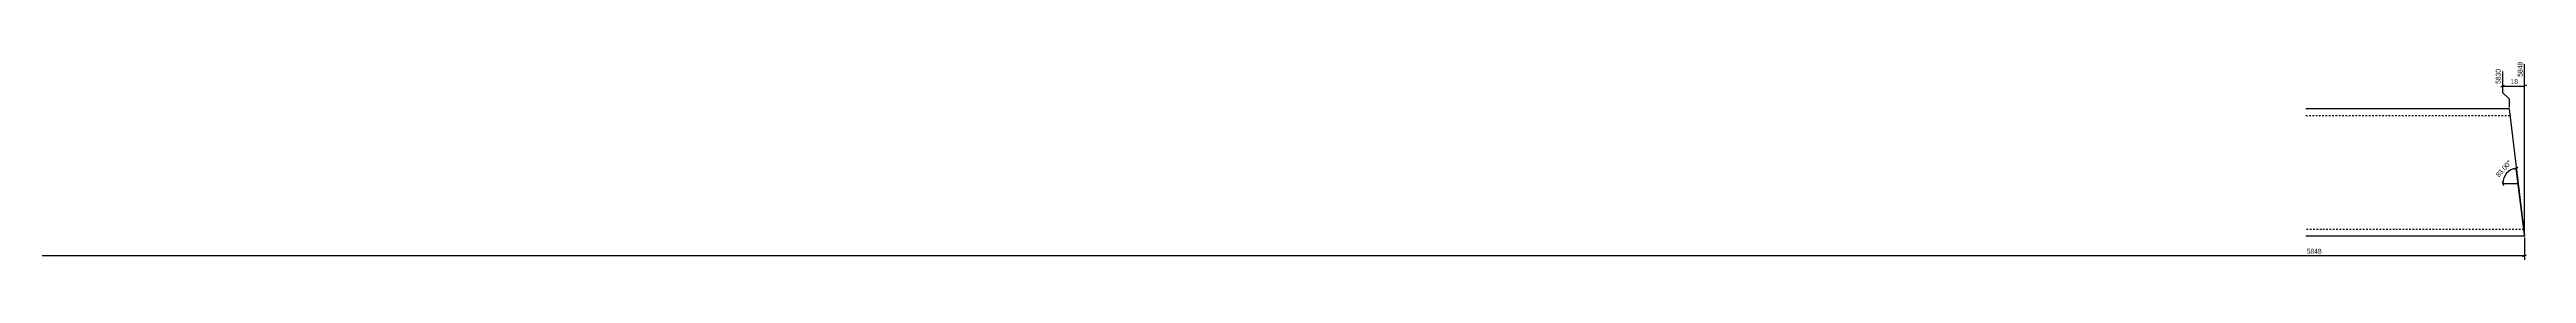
# Model space of a CAD drawing. Header units: millimetres. Extents: x 4 to 5857, y 4 to 236.
# Drawn here: x 2931 to 5857, y 4 to 236 of the extents above; entities that cross this region are included whole.
import ezdxf

# ---------------------------------------------------------------- set-up
doc = ezdxf.new("R2010")
doc.units = ezdxf.units.MM
doc.linetypes.add('DXK_LINE_DOT2', pattern=[3.9198, 1.9599, -1.9599])
doc.layers.add('MÅLSÆTNING', color=7, linetype='Continuous')
doc.layers.add('STÅL', color=7, linetype='Continuous')
doc.styles.add('Arial Narrow', font='ARIALN.TTF', dxfattribs={"height": 0.2})

msp = doc.modelspace()

# ---------------------------------------------------------------- linework, layer by layer
at = {"layer": 'MÅLSÆTNING', "color": 7, "linetype": 'Continuous'}
for p, q in [((5854.7, 33.6), (5854.7, 234.7)), ((5826.5, 208.2), (5831, 210)), ((5828.8, 226.3), (5828.8, 201.6)), ((5828.8, 209.1), (5854.7, 209.1)), ((5856.9, 210), (5852.4, 208.2)), ((5828.8, 201.6), (5836.3, 194.1)), ((5836.3, 194.1), (5836.3, 183.6)), ((5828.1, 96.6), (5829.9, 92.1)), ((5829, 94.4), (5847, 94.4)), ((5842.7, 111.1), (5847, 113.4)), ((5854.5, 33.6), (5844.8, 112.2)), ((5844.8, 112.2), (5847, 94.4)), ((5854.7, 30.6), (5854.7, 4.5)), ((6.8, 9.3), (5854.7, 9.3)), ((5852.4, 8.4), (5856.9, 10.2))]:
    msp.add_line(p, q, dxfattribs=at)
msp.add_arc((5847, 94.4), 18, 97, 180, dxfattribs=at)
at = {"layer": 'STÅL', "color": 2, "linetype": 'Continuous'}
for p, q in [((5836.3, 182.1), (5596.3, 182.1)), ((5836.3, 182.1), (5854.7, 32.1)), ((5854.7, 32.1), (5596.3, 32.1))]:
    msp.add_line(p, q, dxfattribs=at)
at = {"layer": 'STÅL', "color": 7, "linetype": 'DXK_LINE_DOT2'}
for p, q in [((5837.2, 174.1), (5596.3, 174.1)), ((5853.7, 40.1), (5596.3, 40.1)), ((5853.7, 40.1), (5853.6, 41))]:
    msp.add_line(p, q, dxfattribs=at)

# ---------------------------------------------------------------- next in the draw order: wipeouts: each hides what was drawn before it
at = {"color": 0}
for points in [[(5846.6, 210.2), (5846.6, 218.6), (5836.9, 218.6), (5836.9, 210.2)], [(5839.2, 116), (5832.9, 121.6), (5818.3, 105.1), (5824.6, 99.5)], [(5613.2, 10.4), (5613.2, 18.8), (5596.2, 18.8), (5596.2, 10.4)]]:
    msp.add_wipeout(points, dxfattribs=at).dxf.layer = 'MÅLSÆTNING'

# ---------------------------------------------------------------- next in the draw order: texts
at = {"layer": 'MÅLSÆTNING', "color": 3, "style": 'Arial Narrow'}
msp.add_text('83.00°', height=5.73, rotation=48.5009, dxfattribs=at).set_placement((5824.5, 101.2))
msp.add_text('5848', height=5.73, dxfattribs=at).set_placement((5597.4, 11.6))

# ---------------------------------------------------------------- next in the draw order: wipeouts: each hides what was drawn before it
at = {"color": 0, "linetype": 'Continuous'}
for points in [[(5853.5, 235.9), (5845.1, 235.9), (5845.1, 218.8), (5853.5, 218.8)], [(5827.6, 227.5), (5819.2, 227.5), (5819.2, 210.4), (5827.6, 210.4)]]:
    msp.add_wipeout(points, dxfattribs=at).dxf.layer = 'MÅLSÆTNING'

# ---------------------------------------------------------------- next in the draw order: texts
at = {"layer": 'MÅLSÆTNING', "color": 3, "linetype": 'Continuous', "style": 'Arial Narrow'}
for s, p in [('5848', (5852.3, 220)), ('5830', (5826.4, 211.6))]:
    msp.add_text(s, height=5.73, rotation=90.0002, dxfattribs=at).set_placement(p)
at = {"layer": 'MÅLSÆTNING', "color": 3, "style": 'Arial Narrow'}
msp.add_text('18', height=5.73, dxfattribs=at).set_placement((5838.1, 211.4))

doc.saveas('drawing.dxf')
